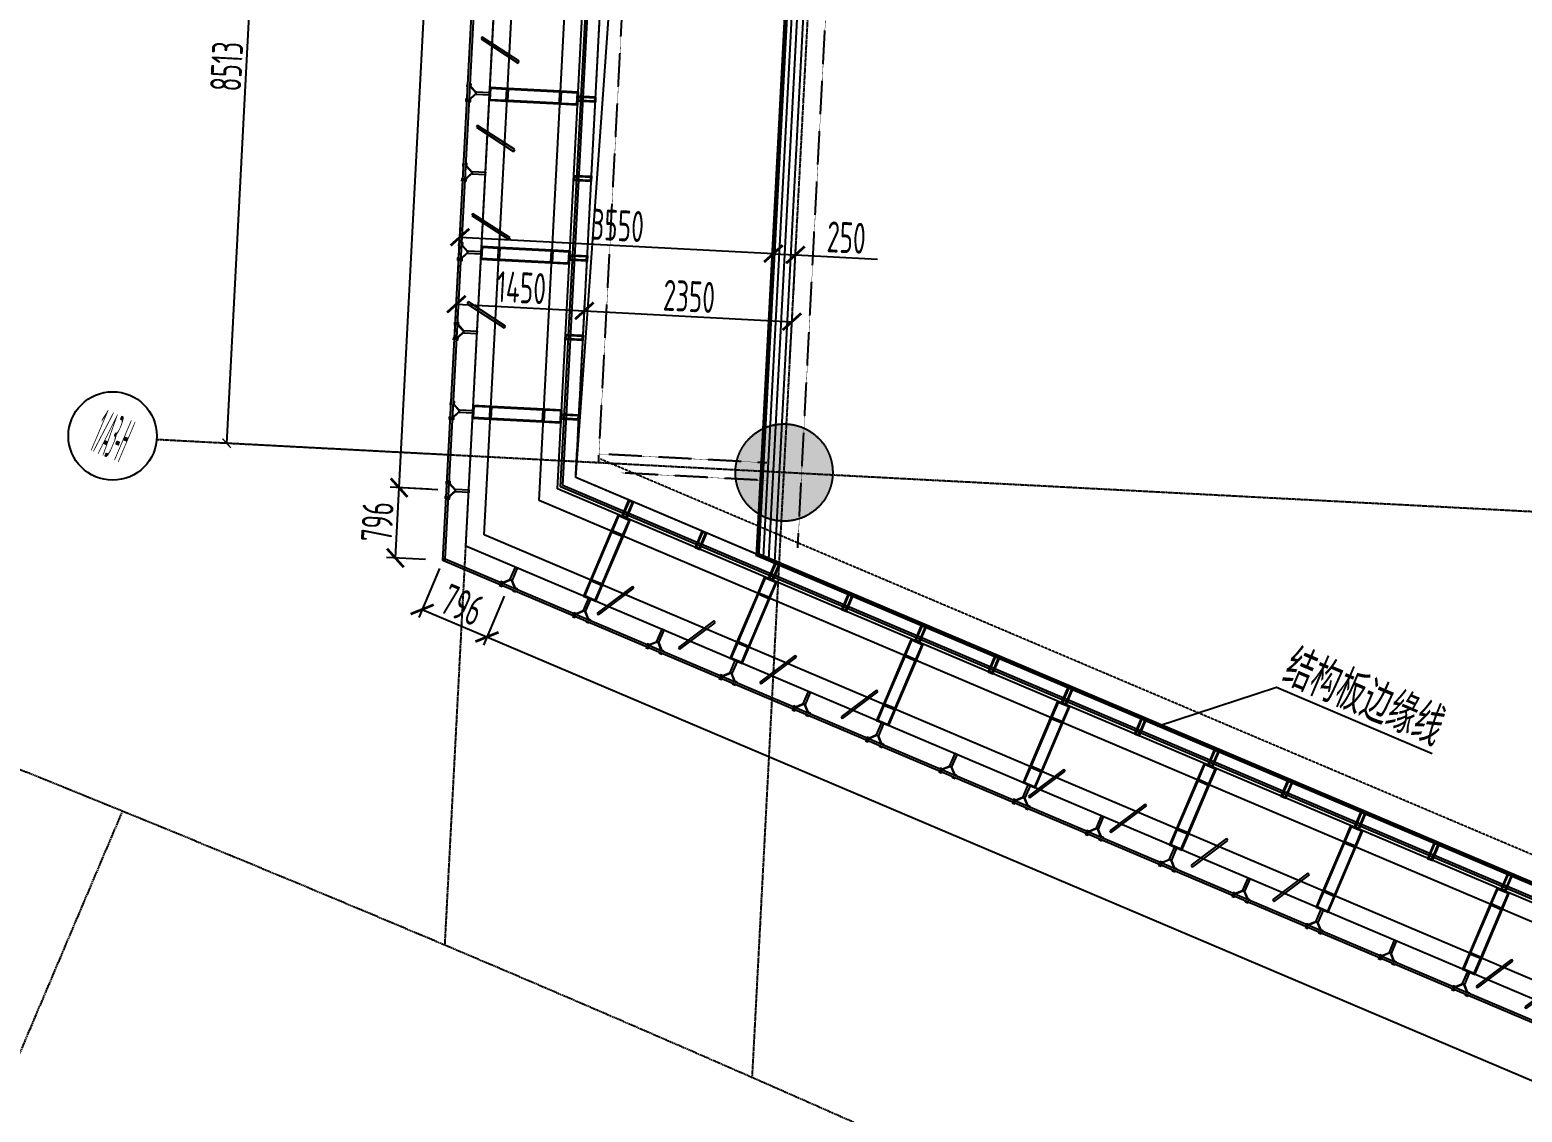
# Model space of a CAD drawing. Extents: x 11778731 to 12007717, y -6694179 to -6314888.
# Drawn here: x 11888755 to 11905633, y -6425046 to -6412807 of the extents above; entities that cross this region are included whole.
import ezdxf
from ezdxf.enums import TextEntityAlignment as Align
from ezdxf.xclip import XClip

# ---------------------------------------------------------------- set-up
doc = ezdxf.new("R2010")
doc.units = 0
doc.header["$LTSCALE"] = 10
doc.header["$MEASUREMENT"] = 0
doc.header["$XCLIPFRAME"] = 0
for name, pattern in [('A3-RG-axis-100$0$CENTER', [2, 1.25, -0.25, 0.25, -0.25]), ('A3-RI-5F$0$DASH', [0.35, 0.25, -0.1]), ('A3-RI-5F$0$DASHED2', [0.375, 0.25, -0.125])]:
    doc.linetypes.add(name, pattern=pattern)
for name, color, linetype in [('A3-RB-5F-100$0$A-DIMS-100', 1, 'Continuous'), ('A3-RG-axis-100$0$A-DIMS-100', 1, 'Continuous'), ('A3-RG-axis-100$0$A-GRID', 1, 'A3-RG-axis-100$0$CENTER'), ('A3-RG-axis-100$0$A-SYMB', 4, 'Continuous'), ('A3-RI-5F$0$A-DETAILS', 11, 'Continuous'), ('A3-RI-5F$0$A-FACD-ALUM', 30, 'Continuous'), ('A3-RI-5F$0$A-FLOR', 2, 'Continuous'), ('A3-RI-5F$0$A-GLAZ', 140, 'Continuous'), ('A3-RI-5F$0$A-STRS-HRAL', 80, 'Continuous'), ('A3-RI-5F$0$A-SYMB-VOID', 35, 'Continuous'), ('A3-RI-5F$0$A-WALL-FINI', 95, 'Continuous'), ('A3-RS-1F$0$A-HATH-GRAY', 8, 'Continuous'), ('A3-RS-1F$0$A-WALL', 7, 'Continuous'), ('A3-SYMB-5F-100$0$A-SYMB', 4, 'Continuous'), ('A3-SYMB-5F-100$0$A-SYMB-AREA', 4, 'Continuous'), ('A3-SYMB-5F-100$0$A-SYMB-NAME', 4, 'Continuous'), ('A3-SYMB-5F-100$0$A-SYMB-NAME-E', 4, 'Continuous')]:
    doc.layers.add(name, color=color, linetype=linetype)
doc.layers.add('A3-RI-5F$0$A-X-CHEK', color=6, linetype='A3-RI-5F$0$DASHED2', plot=False)
doc.styles.add('A3-RB-5F-100$0$XD2008', font='xd-hzs.shx', dxfattribs={"width": 0.7, "bigfont": 'xd-hztxt.shx'})
doc.styles.add('A3-RG-axis-100$0$ECADI', font='hzs.shx', dxfattribs={"width": 0.7, "bigfont": 'hztxt.shx'})
doc.styles.add('A3-RG-axis-100$0$XD2008', font='xd-hzs.shx', dxfattribs={"width": 0.7, "bigfont": 'xd-hztxt.shx'})
doc.styles.add('A3-SYMB-5F-100$0$ECADI', font='hzs.shx', dxfattribs={"width": 0.7, "bigfont": 'hztxt.shx'})
doc.dimstyles.new('A3-RB-5F-100$0$XD100$0', dxfattribs={"dimscale": 100, "dimtxt": 3.5, "dimasz": 2, "dimexe": 1, "dimexo": 2, "dimgap": 0.5, "dimtad": 1, "dimdec": 0, "dimdsep": 46, "dimtxsty": 'A3-RB-5F-100$0$XD2008', "dimblk1": 'A3-RB-5F-100$0$_ARCHTICK', "dimblk2": 'A3-RB-5F-100$0$_ARCHTICK', "dimsah": 1, "dimcen": 2.5, "dimclrt": 4, "dimaunit": 1, "dimadec": 0, "dimazin": 0, "dimtfac": 1, "dimtdec": 0, "dimtix": 1, "dimtmove": 0, "dimatfit": 3, "dimfxl": 0, "dimtolj": 1, "dimtzin": 0, "dimarcsym": 0})
doc.dimstyles.new('A3-RG-axis-100$0$XD100$0', dxfattribs={"dimscale": 100, "dimtxt": 3.5, "dimasz": 1, "dimexe": 1, "dimexo": 2, "dimgap": 0.5, "dimtad": 1, "dimdec": 0, "dimdsep": 46, "dimtxsty": 'A3-RG-axis-100$0$XD2008', "dimblk1": 'A3-RG-axis-100$0$_ARCHTICK', "dimblk2": 'A3-RG-axis-100$0$_ARCHTICK', "dimsah": 1, "dimcen": 2.5, "dimclrt": 4, "dimaunit": 1, "dimadec": 0, "dimazin": 0, "dimtfac": 1, "dimtdec": 0, "dimtix": 1, "dimtmove": 0, "dimatfit": 3, "dimfxl": 0, "dimtolj": 1, "dimtzin": 0, "dimarcsym": 0})

# ---------------------------------------------------------------- blocks, each defined once
blk = doc.blocks.new('A3-RI-5F$0$MRY-m_louver-vert-center - 4250h x 2500w x 500d - 25t - 1000 oc - -30 deg-1446859-3RD FLOOR PLAN')
at = {"layer": 'A3-RI-5F$0$A-FACD-ALUM'}
for p, q in [((-1522, -88), (-1772, -521)), ((-1750, -533), (-1500, -100)), ((-1500, -100), (-1522, -88)), ((-522, -88), (-772, -521)), ((-750, -533), (-500, -100)), ((-500, -100), (-522, -88)), ((478, -88), (228, -521)), ((250, -533), (500, -100)), ((500, -100), (478, -88)), ((1478, -88), (1228, -521)), ((1250, -533), (1500, -100)), ((1500, -100), (1478, -88)), ((-1772, -521), (-1750, -533)), ((-772, -521), (-750, -533)), ((228, -521), (250, -533)), ((1228, -521), (1250, -533))]:
    blk.add_line(p, q, dxfattribs=at)
blk = doc.blocks.new('A3-RI-5F$0$MRY-m_louver-vert-center - 9000h x 2500w x 500d - 25t - 600 oc - -30 deg-1445515-3RD FLOOR PLAN - BW')
at = {"layer": 'A3-RI-5F$0$A-FACD-ALUM'}
for p, q in [((-922, -88), (-1172, -521)), ((-1150, -533), (-900, -100)), ((-900, -100), (-922, -88)), ((-322, -88), (-572, -521)), ((-550, -533), (-300, -100)), ((-300, -100), (-322, -88)), ((278, -88), (28, -521)), ((50, -533), (300, -100)), ((300, -100), (278, -88)), ((878, -88), (628, -521)), ((650, -533), (900, -100)), ((900, -100), (878, -88)), ((-1172, -521), (-1150, -533)), ((-572, -521), (-550, -533)), ((28, -521), (50, -533)), ((628, -521), (650, -533))]:
    blk.add_line(p, q, dxfattribs=at)
blk = doc.blocks.new('A3-RI-5F')
at = {"layer": 'A3-RI-5F$0$A-GLAZ'}
blk.add_hatch(color=256, dxfattribs=at).paths.add_polyline_path([(11893453, -6418791), (11893428, -6418789), (11893427, -6418807), (11893443, -6418814)])
at = {"layer": 'A3-RI-5F$0$A-DETAILS'}
for p, q in [((11893804, -6413523), (11893731, -6413590)), ((11893804, -6413530), (11893736, -6413592)), ((11893804, -6413523), (11893738, -6413450)), ((11893805, -6413516), (11893743, -6413448)), ((11893757, -6414422), (11893691, -6414349)), ((11893758, -6414415), (11893696, -6414347)), ((11893757, -6414422), (11893684, -6414488)), ((11893757, -6414429), (11893689, -6414491)), ((11893710, -6415321), (11893644, -6415247)), ((11893710, -6415314), (11893649, -6415246)), ((11893710, -6415321), (11893637, -6415387)), ((11893710, -6415328), (11893641, -6415389)), ((11893663, -6416220), (11893589, -6416286)), ((11893663, -6416227), (11893594, -6416288)), ((11893663, -6416220), (11893597, -6416146)), ((11893663, -6416213), (11893602, -6416144)), ((11893616, -6417118), (11893550, -6417045)), ((11893616, -6417111), (11893555, -6417043)), ((11893616, -6417118), (11893542, -6417185)), ((11893616, -6417126), (11893547, -6417187)), ((11893569, -6418017), (11893503, -6417944)), ((11893569, -6418010), (11893508, -6417942)), ((11893569, -6418017), (11893495, -6418083)), ((11893568, -6418024), (11893500, -6418086)), ((11894193, -6419023), (11894107, -6419058)), ((11894199, -6419026), (11894107, -6419063)), ((11894199, -6419026), (11894236, -6419118)), ((11894206, -6419029), (11894240, -6419114)), ((11895021, -6419375), (11894936, -6419409)), ((11895028, -6419378), (11894936, -6419415)), ((11895028, -6419378), (11895065, -6419469)), ((11895034, -6419380), (11895069, -6419466)), ((11895850, -6419727), (11895764, -6419761)), ((11895856, -6419729), (11895764, -6419766)), ((11895856, -6419729), (11895893, -6419821)), ((11895863, -6419732), (11895897, -6419817)), ((11896678, -6420078), (11896593, -6420113)), ((11896685, -6420081), (11896593, -6420118)), ((11896685, -6420081), (11896722, -6420173)), ((11896691, -6420084), (11896725, -6420169)), ((11897506, -6420430), (11897421, -6420464)), ((11897513, -6420433), (11897421, -6420470)), ((11897513, -6420433), (11897550, -6420524)), ((11897519, -6420435), (11897554, -6420521)), ((11898335, -6420781), (11898250, -6420816)), ((11898341, -6420784), (11898250, -6420821)), ((11898341, -6420784), (11898379, -6420876)), ((11898348, -6420787), (11898382, -6420872)), ((11899163, -6421133), (11899078, -6421168)), ((11899170, -6421136), (11899078, -6421173)), ((11899170, -6421136), (11899207, -6421228)), ((11899176, -6421139), (11899211, -6421224)), ((11899992, -6421485), (11899907, -6421519)), ((11899998, -6421488), (11899907, -6421525)), ((11899998, -6421488), (11900035, -6421579)), ((11900005, -6421490), (11900039, -6421576)), ((11900820, -6421836), (11900735, -6421871)), ((11900827, -6421839), (11900735, -6421876)), ((11900827, -6421839), (11900864, -6421931)), ((11900833, -6421842), (11900868, -6421927)), ((11901655, -6422191), (11901563, -6422228)), ((11901649, -6422188), (11901564, -6422223)), ((11901655, -6422191), (11901692, -6422283)), ((11901662, -6422194), (11901696, -6422279)), ((11902477, -6422540), (11902392, -6422574)), ((11902484, -6422543), (11902392, -6422580)), ((11902484, -6422543), (11902521, -6422634)), ((11902490, -6422545), (11902525, -6422631)), ((11903306, -6422891), (11903220, -6422926)), ((11903312, -6422894), (11903220, -6422931)), ((11903312, -6422894), (11903349, -6422986)), ((11903319, -6422897), (11903353, -6422982)), ((11904134, -6423243), (11904049, -6423278)), ((11904141, -6423246), (11904049, -6423283)), ((11904141, -6423246), (11904178, -6423338)), ((11904147, -6423249), (11904182, -6423334)), ((11904963, -6423595), (11904877, -6423629)), ((11904969, -6423598), (11904877, -6423635)), ((11904969, -6423598), (11905006, -6423689)), ((11904976, -6423600), (11905010, -6423686))]:
    blk.add_line(p, q, dxfattribs=at)
for points in [[(11893700, -6413418), (11893698, -6413448), (11893708, -6413448), (11893710, -6413418)], [(11893735, -6413420), (11893733, -6413450), (11893743, -6413450), (11893745, -6413420)], [(11893804, -6413538), (11893805, -6413508), (11893955, -6413516), (11893953, -6413546)], [(11893950, -6413606), (11893958, -6413456), (11894158, -6413467), (11894150, -6413617)], [(11893961, -6413597), (11893968, -6413467), (11894147, -6413476), (11894140, -6413606)], [(11894150, -6413617), (11894158, -6413467), (11894757, -6413498), (11894749, -6413648)], [(11894160, -6413607), (11894167, -6413477), (11894746, -6413508), (11894740, -6413637)], [(11894749, -6413648), (11894757, -6413498), (11894957, -6413509), (11894949, -6413658)], [(11894760, -6413639), (11894766, -6413509), (11894946, -6413518), (11894939, -6413648)], [(11894951, -6413614), (11894954, -6413554), (11895154, -6413564), (11895151, -6413624)], [(11893689, -6413617), (11893691, -6413588), (11893701, -6413588), (11893699, -6413618)], [(11893724, -6413619), (11893726, -6413589), (11893736, -6413590), (11893734, -6413620)], [(11894962, -6413604), (11894964, -6413564), (11895144, -6413574), (11895141, -6413613)], [(11893653, -6414317), (11893651, -6414346), (11893661, -6414347), (11893663, -6414317)], [(11893688, -6414318), (11893686, -6414348), (11893696, -6414349), (11893698, -6414319)], [(11893642, -6414516), (11893644, -6414486), (11893654, -6414487), (11893652, -6414517)], [(11893677, -6414518), (11893679, -6414488), (11893689, -6414489), (11893687, -6414519)], [(11893756, -6414437), (11893758, -6414407), (11893908, -6414415), (11893906, -6414445)], [(11894904, -6414512), (11894907, -6414452), (11895107, -6414463), (11895104, -6414523)], [(11894904, -6414512), (11894907, -6414452), (11895107, -6414463), (11895104, -6414523)], [(11894915, -6414503), (11894917, -6414463), (11895096, -6414472), (11895094, -6414512)], [(11894915, -6414503), (11894917, -6414463), (11895096, -6414472), (11895094, -6414512)], [(11893606, -6415215), (11893604, -6415245), (11893614, -6415246), (11893615, -6415216)], [(11893640, -6415217), (11893639, -6415247), (11893649, -6415248), (11893650, -6415218)], [(11893595, -6415415), (11893597, -6415385), (11893607, -6415386), (11893605, -6415416)], [(11893630, -6415417), (11893632, -6415387), (11893642, -6415387), (11893640, -6415417)], [(11893709, -6415336), (11893711, -6415306), (11893861, -6415314), (11893859, -6415344)], [(11893856, -6415404), (11893864, -6415254), (11894064, -6415264), (11894056, -6415414)], [(11893866, -6415394), (11893873, -6415264), (11894053, -6415274), (11894046, -6415404)], [(11894056, -6415414), (11894064, -6415264), (11894663, -6415296), (11894655, -6415446)], [(11894066, -6415405), (11894073, -6415275), (11894652, -6415305), (11894645, -6415435)], [(11894655, -6415446), (11894663, -6415296), (11894862, -6415306), (11894855, -6415456)], [(11894665, -6415436), (11894672, -6415306), (11894852, -6415316), (11894845, -6415445)], [(11894857, -6415411), (11894860, -6415351), (11895060, -6415362), (11895057, -6415422)], [(11894867, -6415402), (11894870, -6415362), (11895049, -6415371), (11895047, -6415411)], [(11893558, -6416114), (11893557, -6416144), (11893567, -6416145), (11893568, -6416115)], [(11893593, -6416116), (11893592, -6416146), (11893602, -6416146), (11893603, -6416116)], [(11893662, -6416235), (11893664, -6416205), (11893814, -6416213), (11893812, -6416243)], [(11894810, -6416310), (11894813, -6416250), (11895013, -6416260), (11895010, -6416320)], [(11894820, -6416300), (11894822, -6416260), (11895002, -6416270), (11895000, -6416310)], [(11893548, -6416314), (11893550, -6416284), (11893559, -6416284), (11893558, -6416314)], [(11893583, -6416316), (11893584, -6416286), (11893594, -6416286), (11893593, -6416316)], [(11893511, -6417013), (11893510, -6417043), (11893520, -6417043), (11893521, -6417013)], [(11893546, -6417015), (11893545, -6417045), (11893555, -6417045), (11893556, -6417015)], [(11893615, -6417133), (11893617, -6417103), (11893766, -6417111), (11893765, -6417141)], [(11893762, -6417201), (11893770, -6417051), (11893969, -6417062), (11893962, -6417212)], [(11893772, -6417192), (11893779, -6417062), (11893959, -6417071), (11893952, -6417201)], [(11893962, -6417212), (11893969, -6417062), (11894569, -6417093), (11894561, -6417243)], [(11893972, -6417202), (11893979, -6417072), (11894558, -6417103), (11894551, -6417233)], [(11894561, -6417243), (11894569, -6417093), (11894768, -6417104), (11894760, -6417254)], [(11894571, -6417234), (11894578, -6417104), (11894758, -6417113), (11894751, -6417243)], [(11893501, -6417213), (11893502, -6417183), (11893512, -6417183), (11893511, -6417213)], [(11893536, -6417214), (11893537, -6417184), (11893547, -6417185), (11893546, -6417215)], [(11894763, -6417209), (11894766, -6417149), (11894966, -6417159), (11894962, -6417219)], [(11894773, -6417199), (11894775, -6417159), (11894955, -6417169), (11894953, -6417209)], [(11893464, -6417912), (11893463, -6417942), (11893473, -6417942), (11893474, -6417912)], [(11893499, -6417913), (11893498, -6417943), (11893508, -6417944), (11893509, -6417914)], [(11893454, -6418111), (11893455, -6418081), (11893465, -6418082), (11893464, -6418112)], [(11893489, -6418113), (11893490, -6418083), (11893500, -6418084), (11893499, -6418114)], [(11893568, -6418032), (11893570, -6418002), (11893719, -6418010), (11893718, -6418040)], [(11895449, -6418307), (11895505, -6418331), (11895583, -6418147), (11895527, -6418123)], [(11895462, -6418302), (11895499, -6418318), (11895570, -6418152), (11895533, -6418136)], [(11895330, -6418474), (11895468, -6418532), (11895546, -6418348), (11895408, -6418290)], [(11895343, -6418469), (11895463, -6418519), (11895533, -6418354), (11895413, -6418303)], [(11895095, -6419026), (11895233, -6419085), (11895468, -6418532), (11895330, -6418474)], [(11895108, -6419021), (11895228, -6419072), (11895455, -6418538), (11895335, -6418487)], [(11896278, -6418659), (11896333, -6418682), (11896411, -6418498), (11896356, -6418475)], [(11896291, -6418654), (11896328, -6418669), (11896398, -6418504), (11896361, -6418488)], [(11894185, -6419020), (11894213, -6419032), (11894272, -6418894), (11894244, -6418882)], [(11897106, -6419011), (11897161, -6419034), (11897240, -6418850), (11897184, -6418827)], [(11897119, -6419005), (11897156, -6419021), (11897227, -6418855), (11897190, -6418840)], [(11894064, -6419088), (11894092, -6419100), (11894096, -6419091), (11894068, -6419079)], [(11894078, -6419056), (11894105, -6419068), (11894109, -6419058), (11894082, -6419047)], [(11894262, -6419134), (11894234, -6419122), (11894238, -6419113), (11894266, -6419125)], [(11895017, -6419210), (11895155, -6419269), (11895233, -6419085), (11895095, -6419026)], [(11895030, -6419205), (11895150, -6419256), (11895220, -6419090), (11895101, -6419039)], [(11896987, -6419177), (11897125, -6419236), (11897203, -6419052), (11897065, -6418993)], [(11897000, -6419172), (11897119, -6419223), (11897190, -6419057), (11897070, -6419006)], [(11894248, -6419166), (11894221, -6419155), (11894225, -6419145), (11894252, -6419157)], [(11895014, -6419372), (11895041, -6419383), (11895100, -6419245), (11895072, -6419234)], [(11896752, -6419729), (11896890, -6419788), (11897125, -6419236), (11896987, -6419177)], [(11896765, -6419724), (11896885, -6419775), (11897112, -6419241), (11896992, -6419190)], [(11897935, -6419362), (11897990, -6419386), (11898068, -6419202), (11898013, -6419178)], [(11897935, -6419362), (11897990, -6419386), (11898068, -6419202), (11898013, -6419178)], [(11897948, -6419357), (11897985, -6419373), (11898055, -6419207), (11898018, -6419191)], [(11897948, -6419357), (11897985, -6419373), (11898055, -6419207), (11898018, -6419191)], [(11894893, -6419440), (11894920, -6419452), (11894924, -6419442), (11894896, -6419431)], [(11894906, -6419408), (11894934, -6419419), (11894938, -6419410), (11894910, -6419398)], [(11895090, -6419486), (11895063, -6419474), (11895067, -6419465), (11895094, -6419477)], [(11895077, -6419518), (11895049, -6419506), (11895053, -6419497), (11895081, -6419509)], [(11895842, -6419723), (11895870, -6419735), (11895928, -6419597), (11895901, -6419585)], [(11898763, -6419714), (11898818, -6419737), (11898897, -6419553), (11898841, -6419530)], [(11898776, -6419709), (11898813, -6419724), (11898883, -6419559), (11898847, -6419543)], [(11895721, -6419791), (11895749, -6419803), (11895753, -6419794), (11895725, -6419782)], [(11895735, -6419759), (11895762, -6419771), (11895766, -6419762), (11895739, -6419750)], [(11896674, -6419914), (11896812, -6419972), (11896890, -6419788), (11896752, -6419729)], [(11896687, -6419908), (11896807, -6419959), (11896877, -6419793), (11896758, -6419743)], [(11898644, -6419880), (11898782, -6419939), (11898860, -6419755), (11898722, -6419696)], [(11898657, -6419875), (11898776, -6419926), (11898847, -6419760), (11898727, -6419709)], [(11895905, -6419870), (11895878, -6419858), (11895881, -6419849), (11895909, -6419860)], [(11895919, -6419837), (11895891, -6419826), (11895895, -6419816), (11895923, -6419828)], [(11896671, -6420075), (11896698, -6420087), (11896757, -6419949), (11896729, -6419937)], [(11898409, -6420433), (11898547, -6420491), (11898782, -6419939), (11898644, -6419880)], [(11898422, -6420427), (11898542, -6420478), (11898769, -6419944), (11898649, -6419894)], [(11899592, -6420066), (11899647, -6420089), (11899725, -6419905), (11899670, -6419882)], [(11899605, -6420060), (11899642, -6420076), (11899712, -6419910), (11899675, -6419895)], [(11896549, -6420143), (11896577, -6420155), (11896581, -6420146), (11896553, -6420134)], [(11896563, -6420111), (11896591, -6420123), (11896595, -6420113), (11896567, -6420102)], [(11896734, -6420221), (11896706, -6420210), (11896710, -6420200), (11896737, -6420212)], [(11896747, -6420189), (11896720, -6420177), (11896724, -6420168), (11896751, -6420180)], [(11897499, -6420427), (11897527, -6420438), (11897585, -6420300), (11897558, -6420289)], [(11900420, -6420417), (11900475, -6420441), (11900553, -6420257), (11900498, -6420233)], [(11900433, -6420412), (11900470, -6420428), (11900540, -6420262), (11900504, -6420246)], [(11897392, -6420463), (11897419, -6420474), (11897423, -6420465), (11897396, -6420453)], [(11898331, -6420617), (11898469, -6420675), (11898547, -6420491), (11898409, -6420433)], [(11898344, -6420612), (11898464, -6420662), (11898534, -6420497), (11898414, -6420446)], [(11900300, -6420584), (11900439, -6420642), (11900517, -6420458), (11900379, -6420400)], [(11900314, -6420578), (11900433, -6420629), (11900504, -6420464), (11900384, -6420413)], [(11897378, -6420495), (11897406, -6420507), (11897409, -6420497), (11897382, -6420486)], [(11897562, -6420573), (11897534, -6420561), (11897538, -6420552), (11897566, -6420564)], [(11897576, -6420541), (11897548, -6420529), (11897552, -6420520), (11897580, -6420532)], [(11898328, -6420778), (11898355, -6420790), (11898414, -6420652), (11898386, -6420640)], [(11900066, -6421136), (11900204, -6421195), (11900439, -6420642), (11900300, -6420584)], [(11900079, -6421131), (11900199, -6421182), (11900425, -6420648), (11900306, -6420597)], [(11901249, -6420769), (11901304, -6420792), (11901382, -6420608), (11901327, -6420585)], [(11901262, -6420764), (11901298, -6420779), (11901369, -6420614), (11901332, -6420598)], [(11898220, -6420814), (11898248, -6420826), (11898252, -6420817), (11898224, -6420805)], [(11898206, -6420846), (11898234, -6420858), (11898238, -6420849), (11898210, -6420837)], [(11898391, -6420925), (11898363, -6420913), (11898367, -6420904), (11898394, -6420915)], [(11898404, -6420892), (11898377, -6420881), (11898380, -6420871), (11898408, -6420883)], [(11902077, -6421121), (11902132, -6421144), (11902210, -6420960), (11902155, -6420936)], [(11902077, -6421121), (11902132, -6421144), (11902210, -6420960), (11902155, -6420936)], [(11902090, -6421115), (11902127, -6421131), (11902197, -6420965), (11902160, -6420950)], [(11902090, -6421115), (11902127, -6421131), (11902197, -6420965), (11902160, -6420950)], [(11899049, -6421166), (11899076, -6421178), (11899080, -6421168), (11899052, -6421157)], [(11899156, -6421130), (11899184, -6421142), (11899242, -6421004), (11899215, -6420992)], [(11899988, -6421320), (11900126, -6421379), (11900204, -6421195), (11900066, -6421136)], [(11900001, -6421315), (11900121, -6421366), (11900191, -6421200), (11900071, -6421149)], [(11901957, -6421287), (11902095, -6421346), (11902174, -6421162), (11902036, -6421103)], [(11901971, -6421282), (11902090, -6421333), (11902161, -6421167), (11902041, -6421116)], [(11899035, -6421198), (11899062, -6421210), (11899066, -6421201), (11899039, -6421189)], [(11899219, -6421276), (11899191, -6421265), (11899195, -6421255), (11899223, -6421267)], [(11899233, -6421244), (11899205, -6421232), (11899209, -6421223), (11899237, -6421235)], [(11901723, -6421839), (11901861, -6421898), (11902095, -6421346), (11901957, -6421287)], [(11901736, -6421834), (11901856, -6421885), (11902082, -6421351), (11901963, -6421300)], [(11902905, -6421472), (11902961, -6421496), (11903039, -6421312), (11902984, -6421288)], [(11902919, -6421467), (11902955, -6421483), (11903026, -6421317), (11902989, -6421301)], [(11899985, -6421482), (11900012, -6421493), (11900071, -6421355), (11900043, -6421344)], [(11899863, -6421550), (11899891, -6421561), (11899895, -6421552), (11899867, -6421541)], [(11899877, -6421518), (11899905, -6421529), (11899909, -6421520), (11899881, -6421508)], [(11900047, -6421628), (11900020, -6421616), (11900024, -6421607), (11900051, -6421619)], [(11900061, -6421596), (11900033, -6421584), (11900037, -6421575), (11900065, -6421586)], [(11903734, -6421824), (11903789, -6421847), (11903867, -6421663), (11903812, -6421640)], [(11903747, -6421819), (11903784, -6421834), (11903854, -6421669), (11903817, -6421653)], [(11900813, -6421833), (11900841, -6421845), (11900899, -6421707), (11900872, -6421695)], [(11903614, -6421990), (11903752, -6422049), (11903831, -6421865), (11903692, -6421806)], [(11903627, -6421985), (11903747, -6422036), (11903817, -6421870), (11903698, -6421819)], [(11900692, -6421901), (11900719, -6421913), (11900723, -6421904), (11900696, -6421892)], [(11900705, -6421869), (11900733, -6421881), (11900737, -6421872), (11900709, -6421860)], [(11900876, -6421980), (11900848, -6421968), (11900852, -6421959), (11900880, -6421970)], [(11900890, -6421947), (11900862, -6421936), (11900866, -6421926), (11900893, -6421938)], [(11901645, -6422024), (11901783, -6422082), (11901861, -6421898), (11901723, -6421839)], [(11901658, -6422018), (11901778, -6422069), (11901848, -6421903), (11901728, -6421853)], [(11903380, -6422543), (11903518, -6422601), (11903752, -6422049), (11903614, -6421990)], [(11904562, -6422176), (11904618, -6422199), (11904696, -6422015), (11904640, -6421991)], [(11901641, -6422185), (11901669, -6422197), (11901728, -6422059), (11901700, -6422047)], [(11903393, -6422537), (11903513, -6422588), (11903739, -6422054), (11903620, -6422004)], [(11904575, -6422170), (11904612, -6422186), (11904683, -6422020), (11904646, -6422005)], [(11901520, -6422253), (11901548, -6422265), (11901552, -6422256), (11901524, -6422244)], [(11901534, -6422221), (11901562, -6422233), (11901565, -6422223), (11901538, -6422212)], [(11901704, -6422331), (11901677, -6422320), (11901681, -6422310), (11901708, -6422322)], [(11901718, -6422299), (11901690, -6422287), (11901694, -6422278), (11901722, -6422290)], [(11902470, -6422537), (11902498, -6422548), (11902556, -6422410), (11902529, -6422399)], [(11905391, -6422527), (11905446, -6422551), (11905524, -6422367), (11905469, -6422343)], [(11905404, -6422522), (11905441, -6422538), (11905511, -6422372), (11905474, -6422356)], [(11902349, -6422605), (11902376, -6422616), (11902380, -6422607), (11902353, -6422596)], [(11902362, -6422573), (11902390, -6422584), (11902394, -6422575), (11902366, -6422563)], [(11902533, -6422683), (11902505, -6422671), (11902509, -6422662), (11902537, -6422674)], [(11902546, -6422651), (11902519, -6422639), (11902523, -6422630), (11902550, -6422641)], [(11903302, -6422727), (11903440, -6422785), (11903518, -6422601), (11903380, -6422543)], [(11903315, -6422722), (11903435, -6422772), (11903505, -6422607), (11903385, -6422556)], [(11905271, -6422694), (11905409, -6422752), (11905487, -6422568), (11905349, -6422510)], [(11905284, -6422688), (11905404, -6422739), (11905474, -6422574), (11905355, -6422523)], [(11903298, -6422888), (11903326, -6422900), (11903385, -6422762), (11903357, -6422750)], [(11905037, -6423246), (11905175, -6423305), (11905409, -6422752), (11905271, -6422694)], [(11905050, -6423241), (11905170, -6423292), (11905396, -6422758), (11905277, -6422707)], [(11903177, -6422956), (11903205, -6422968), (11903209, -6422959), (11903181, -6422947)], [(11903191, -6422924), (11903218, -6422936), (11903222, -6422927), (11903195, -6422915)], [(11903361, -6423035), (11903334, -6423023), (11903338, -6423014), (11903365, -6423025)], [(11903375, -6423002), (11903347, -6422991), (11903351, -6422981), (11903379, -6422993)], [(11904127, -6423240), (11904154, -6423252), (11904213, -6423114), (11904185, -6423102)], [(11904006, -6423308), (11904033, -6423320), (11904037, -6423311), (11904009, -6423299)], [(11904019, -6423276), (11904047, -6423288), (11904051, -6423278), (11904023, -6423267)], [(11904203, -6423354), (11904176, -6423342), (11904180, -6423333), (11904207, -6423345)], [(11904959, -6423430), (11905097, -6423489), (11905175, -6423305), (11905037, -6423246)], [(11904972, -6423425), (11905091, -6423476), (11905162, -6423310), (11905042, -6423259)], [(11904190, -6423386), (11904162, -6423374), (11904166, -6423365), (11904194, -6423377)], [(11904955, -6423592), (11904983, -6423603), (11905041, -6423465), (11905014, -6423454)], [(11904834, -6423660), (11904862, -6423671), (11904866, -6423662), (11904838, -6423651)], [(11904848, -6423627), (11904875, -6423639), (11904879, -6423630), (11904852, -6423618)], [(11905032, -6423706), (11905004, -6423694), (11905008, -6423685), (11905036, -6423696)], [(11905018, -6423738), (11904991, -6423726), (11904994, -6423717), (11905022, -6423729)]]:
    blk.add_lwpolyline(points, close=True, dxfattribs=at)
at = {"layer": 'A3-RI-5F$0$A-FLOR', "linetype": 'A3-RI-5F$0$DASH', "const_width": 50}
blk.add_lwpolyline([(11897637, -6393080), (11898125, -6393287), (11898323, -6393228), (11896986, -6418742), (11920412, -6428686), (11921780, -6425464), (11976706, -6448779), (11984755, -6429817), (11972559, -6424640), (11986356, -6392136)], dxfattribs=at)
at = {"layer": 'A3-RI-5F$0$A-GLAZ'}
for p, q in [((11893427, -6418807), (11894806, -6392498)), ((11893453, -6418791), (11894830, -6392516)), ((11894758, -6417976), (11896053, -6393263)), ((11894783, -6417960), (11896077, -6393278)), ((11920459, -6428885), (11894758, -6417976)), ((11920445, -6428852), (11894783, -6417960)), ((11893453, -6418791), (11893428, -6418789)), ((11893453, -6418791), (11893443, -6418814)), ((11921121, -6430535), (11893453, -6418791)), ((11921134, -6430568), (11893427, -6418807))]:
    blk.add_line(p, q, dxfattribs=at)
at = {"layer": 'A3-RI-5F$0$A-STRS-HRAL'}
for points in [[(11897054, -6418771), (11898395, -6393179)], [(11897113, -6418796), (11898454, -6393204)]]:
    blk.add_lwpolyline(points, dxfattribs=at)
at = {"layer": 'A3-RI-5F$0$A-SYMB-VOID'}
blk.add_lwpolyline([(11894928, -6417869), (11896627, -6394078), (11897730, -6393120)], dxfattribs=at)
at = {"layer": 'A3-RI-5F$0$A-WALL-FINI'}
for p, q in [((11893686, -6418645), (11895048, -6392650)), ((11893893, -6418516), (11895243, -6392768)), ((11894514, -6418128), (11895825, -6393124)), ((11894721, -6417998), (11896019, -6393242)), ((11894928, -6417869), (11896215, -6393315)), ((11920366, -6428667), (11894928, -6417869)), ((11920472, -6428929), (11894721, -6417998)), ((11920578, -6429191), (11894514, -6418128)), ((11920901, -6429980), (11893893, -6418516)), ((11921007, -6430242), (11893686, -6418645))]:
    blk.add_line(p, q, dxfattribs=at)
for points in [[(11896986, -6418742), (11898327, -6393150)], [(11897181, -6418825), (11898523, -6393233)]]:
    blk.add_lwpolyline(points, dxfattribs=at)
at = {"layer": 'A3-RI-5F$0$A-X-CHEK'}
for p, q in [((11896999, -6418495), (11898377, -6392195)), ((11897440, -6418664), (11898826, -6392219)), ((11894930, -6417834), (11896199, -6393622)), ((11895187, -6417707), (11896441, -6393775)), ((11897090, -6417703), (11895193, -6417603)), ((11919517, -6427980), (11895207, -6417661)), ((11919584, -6428335), (11894961, -6417883)), ((11897080, -6417903), (11895446, -6417817))]:
    blk.add_line(p, q, dxfattribs=at)
at = {"layer": 'A3-RI-5F$0$A-FACD-ALUM'}
for name, p, rotation in [('A3-RI-5F$0$MRY-m_louver-vert-center - 4250h x 2500w x 500d - 25t - 1000 oc - -30 deg-1446859-3RD FLOOR PLAN', (11893693, -6414381), 86.99999999865307), ('A3-RI-5F$0$MRY-m_louver-vert-center - 4250h x 2500w x 500d - 25t - 1000 oc - -30 deg-1446859-3RD FLOOR PLAN', (11896512, -6420080), 157.0000000000811), ('A3-RI-5F$0$MRY-m_louver-vert-center - 4250h x 2500w x 500d - 25t - 1000 oc - -30 deg-1446859-3RD FLOOR PLAN', (11901391, -6422151), 157.0000000000811), ('A3-RI-5F$0$MRY-m_louver-vert-center - 9000h x 2500w x 500d - 25t - 600 oc - -30 deg-1445515-3RD FLOOR PLAN - BW', (11905901, -6424065), 156.99999999977)]:
    blk.add_blockref(name, p, dxfattribs=dict(at, rotation=rotation))
blk = doc.blocks.new('A3-RG-axis-100$0$_ARCHTICK')
at = {"color": 0, "linetype": 'ByBlock', "const_width": 0.15}
blk.add_lwpolyline([(-0.5, -0.5), (0.5, 0.5)], dxfattribs=at)
blk = doc.blocks.new('*D234')
at = {"layer": 'A3-RG-axis-100$0$A-DIMS-100', "color": 0, "lineweight": -2}
for p, q in [((11890982, -6417483), (11891428, -6408981)), ((11893985, -6409115), (11891328, -6408976)), ((11893540, -6417617), (11890883, -6417478))]:
    blk.add_line(p, q, dxfattribs=at)
at = {"layer": 'Defpoints', "color": 0}
for p in [(11891428, -6408981), (11894185, -6409126), (11893739, -6417627)]:
    blk.add_point(p, dxfattribs=at)
at = {"layer": 'A3-RG-axis-100$0$A-DIMS-100', "color": 0, "lineweight": -2, "xscale": 100, "yscale": 100, "zscale": 100}
for p, rotation in [((11891428, -6408981), 86.99999999989261), ((11890982, -6417483), 266.9999999998926)]:
    blk.add_blockref('A3-RG-axis-100$0$_ARCHTICK', p, dxfattribs=dict(at, rotation=rotation))
at = {"layer": 'A3-RG-axis-100$0$A-DIMS-100', "color": 4, "insert": (11890981, -6413220), "char_height": 350, "attachment_point": 5, "rotation": 87, "style": 'A3-RG-axis-100$0$XD2008'}
blk.add_mtext('\\A1;8513', dxfattribs=at)
blk = doc.blocks.new('A3-RG-axis-100$0$ECADI-TAG-GRID')
at = {"color": 13}
blk.add_circle((0, 0), 5, dxfattribs=at)
at = {"style": 'A3-RG-axis-100$0$XD2008', "width": 0.7}
blk.add_attdef('GRID', text='', height=5, dxfattribs=at).set_placement((0, 0), align=Align.MIDDLE)
blk = doc.blocks.new('A3-SYMB-5F-100$0$ECADI-TAG-ROOM')
at = {"layer": 'A3-SYMB-5F-100$0$A-SYMB-AREA', "style": 'A3-SYMB-5F-100$0$ECADI', "width": 0.7}
blk.add_attdef('340M2', text='', height=2.5, dxfattribs=at).set_placement((7.17, -1.75), align=Align.MIDDLE_LEFT)
at = {"layer": 'A3-SYMB-5F-100$0$A-SYMB-NAME', "style": 'A3-SYMB-5F-100$0$ECADI', "width": 0.7}
blk.add_attdef('CHINESENAME', (-5.13, 0.09), '', height=4.5, dxfattribs=at)
at = {"layer": 'A3-SYMB-5F-100$0$A-SYMB-NAME-E', "style": 'A3-SYMB-5F-100$0$ECADI', "width": 0.7}
for tag, p in [('ENGLISHHIGH', (-5.13, 8.04)), ('ENGLISHLOW', (-5.13, 4.84))]:
    blk.add_attdef(tag, p, '', height=2.5, dxfattribs=at)
blk = doc.blocks.new('A3-SYMB-5F-100')
at = {"layer": 'A3-SYMB-5F-100$0$A-SYMB'}
blk.add_lwpolyline([(11901509, -6420682), (11902853, -6420242), (11904614, -6420990)], dxfattribs=at)
ref = blk.add_blockref('A3-SYMB-5F-100$0$ECADI-TAG-ROOM', (11904072, -6420701), dxfattribs=dict(at, xscale=-99.99999999989048, yscale=100.0000000001164, rotation=337.000000000056))
ref.add_attrib('CHINESENAME', '结构板边缘线', (11902890, -6420189), dxfattribs={"height": 450, "rotation": 337, "style": 'A3-SYMB-5F-100$0$ECADI', "width": 0.7})
blk = doc.blocks.new('A3-RS-1F')
at = {"layer": 'A3-RS-1F$0$A-HATH-GRAY'}
h = blk.add_hatch(color=256, dxfattribs=at)
edge = h.paths.add_edge_path()
edge.add_arc((11897285, -6417813), 550, 0, 360)
at = {"layer": 'A3-RS-1F$0$A-WALL'}
blk.add_circle((11897285, -6417813), 550, dxfattribs=at)
blk = doc.blocks.new('A3-RB-5F-100$0$_ARCHTICK')
at = {"color": 0, "linetype": 'ByBlock', "const_width": 0.15}
blk.add_lwpolyline([(-0.5, -0.5), (0.5, 0.5)], dxfattribs=at)
blk = doc.blocks.new('*D428')
at = {"layer": 'A3-RB-5F-100$0$A-DIMS-100', "color": 0, "lineweight": -2}
for p, q in [((11892931, -6417984), (11894250, -6392818)), ((11894688, -6392841), (11894150, -6392813)), ((11893369, -6418007), (11892831, -6417979))]:
    blk.add_line(p, q, dxfattribs=at)
at = {"layer": 'Defpoints', "color": 0}
for p in [(11894250, -6392818), (11894888, -6392852), (11893569, -6418017)]:
    blk.add_point(p, dxfattribs=at)
at = {"layer": 'A3-RB-5F-100$0$A-DIMS-100', "color": 0, "lineweight": -2, "xscale": 200, "yscale": 200, "zscale": 200}
for p, rotation in [((11894250, -6392818), 86.99999999865629), ((11892931, -6417984), 266.9999999986563)]:
    blk.add_blockref('A3-RB-5F-100$0$_ARCHTICK', p, dxfattribs=dict(at, rotation=rotation))
at = {"layer": 'A3-RB-5F-100$0$A-DIMS-100', "color": 4, "insert": (11893366, -6405389), "char_height": 350, "attachment_point": 5, "rotation": 87, "style": 'A3-RB-5F-100$0$XD2008'}
blk.add_mtext('\\A1;900X28=25200', dxfattribs=at)
blk = doc.blocks.new('*D429')
at = {"layer": 'A3-RB-5F-100$0$A-DIMS-100', "color": 0, "lineweight": -2}
for p, q in [((11893269, -6418002), (11892831, -6417979)), ((11892889, -6418779), (11892931, -6417984)), ((11893228, -6418797), (11892789, -6418774))]:
    blk.add_line(p, q, dxfattribs=at)
at = {"layer": 'Defpoints', "color": 0}
for p in [(11892931, -6417984), (11893469, -6418012), (11893427, -6418807)]:
    blk.add_point(p, dxfattribs=at)
at = {"layer": 'A3-RB-5F-100$0$A-DIMS-100', "color": 0, "lineweight": -2, "xscale": 200, "yscale": 200, "zscale": 200}
for p, rotation in [((11892931, -6417984), 86.99999999911964), ((11892889, -6418779), 266.9999999991196)]:
    blk.add_blockref('A3-RB-5F-100$0$_ARCHTICK', p, dxfattribs=dict(at, rotation=rotation))
at = {"layer": 'A3-RB-5F-100$0$A-DIMS-100', "color": 4, "insert": (11892685, -6418369), "char_height": 350, "attachment_point": 5, "rotation": 87, "style": 'A3-RB-5F-100$0$XD2008'}
blk.add_mtext('\\A1;796', dxfattribs=at)
blk = doc.blocks.new('*D431')
at = {"layer": 'A3-RB-5F-100$0$A-DIMS-100', "color": 0, "lineweight": -2}
for p, q in [((11893388, -6418899), (11893153, -6419453)), ((11894121, -6419210), (11893886, -6419764)), ((11893192, -6419361), (11893925, -6419672))]:
    blk.add_line(p, q, dxfattribs=at)
at = {"layer": 'Defpoints', "color": 0}
for p in [(11893466, -6418715), (11894199, -6419026), (11893925, -6419672)]:
    blk.add_point(p, dxfattribs=at)
at = {"layer": 'A3-RB-5F-100$0$A-DIMS-100', "color": 0, "lineweight": -2, "xscale": 200, "yscale": 200, "zscale": 200}
for p, rotation in [((11893192, -6419361), 157.0000024797172), ((11893925, -6419672), 337.0000024797172)]:
    blk.add_blockref('A3-RB-5F-100$0$_ARCHTICK', p, dxfattribs=dict(at, rotation=rotation))
at = {"layer": 'A3-RB-5F-100$0$A-DIMS-100', "color": 4, "insert": (11893646, -6419310), "char_height": 350, "attachment_point": 5, "rotation": 337, "style": 'A3-RB-5F-100$0$XD2008'}
blk.add_mtext('\\A1;796', dxfattribs=at)
blk = doc.blocks.new('*D432')
at = {"layer": 'A3-RB-5F-100$0$A-DIMS-100', "color": 0, "lineweight": -2}
for p, q in [((11894121, -6419210), (11893886, -6419764)), ((11893925, -6419672), (11919607, -6430574)), ((11919803, -6430111), (11919568, -6430666))]:
    blk.add_line(p, q, dxfattribs=at)
at = {"layer": 'Defpoints', "color": 0}
for p in [(11894199, -6419026), (11919881, -6429927), (11919607, -6430574)]:
    blk.add_point(p, dxfattribs=at)
at = {"layer": 'A3-RB-5F-100$0$A-DIMS-100', "color": 0, "lineweight": -2, "xscale": 200, "yscale": 200, "zscale": 200}
for p, rotation in [((11893925, -6419672), 157.0000024797413), ((11919607, -6430574), 337.0000024797413)]:
    blk.add_blockref('A3-RB-5F-100$0$_ARCHTICK', p, dxfattribs=dict(at, rotation=rotation))
at = {"layer": 'A3-RB-5F-100$0$A-DIMS-100', "color": 4, "insert": (11906854, -6424916), "char_height": 350, "attachment_point": 5, "rotation": 337, "style": 'A3-RB-5F-100$0$XD2008'}
blk.add_mtext('\\A1;900X31=27900', dxfattribs=at)
blk = doc.blocks.new('*D476')
at = {"layer": 'A3-RB-5F-100$0$A-DIMS-100', "color": 0, "lineweight": -2}
for p, q in [((11892931, -6417984), (11894250, -6392818)), ((11894688, -6392841), (11894150, -6392813)), ((11893369, -6418007), (11892831, -6417979))]:
    blk.add_line(p, q, dxfattribs=at)
at = {"layer": 'Defpoints', "color": 0}
for p in [(11894250, -6392818), (11894888, -6392852), (11893569, -6418017)]:
    blk.add_point(p, dxfattribs=at)
at = {"layer": 'A3-RB-5F-100$0$A-DIMS-100', "color": 0, "lineweight": -2, "xscale": 200, "yscale": 200, "zscale": 200}
for p, rotation in [((11894250, -6392818), 86.99999999865629), ((11892931, -6417984), 266.9999999986563)]:
    blk.add_blockref('A3-RB-5F-100$0$_ARCHTICK', p, dxfattribs=dict(at, rotation=rotation))
at = {"layer": 'A3-RB-5F-100$0$A-DIMS-100', "color": 4, "insert": (11893366, -6405389), "char_height": 350, "attachment_point": 5, "rotation": 87, "style": 'A3-RB-5F-100$0$XD2008'}
blk.add_mtext('\\A1;900X28=25200', dxfattribs=at)
blk = doc.blocks.new('*D477')
at = {"layer": 'A3-RB-5F-100$0$A-DIMS-100', "color": 0, "lineweight": -2}
for p, q in [((11893269, -6418002), (11892831, -6417979)), ((11892889, -6418779), (11892931, -6417984)), ((11893228, -6418797), (11892789, -6418774))]:
    blk.add_line(p, q, dxfattribs=at)
at = {"layer": 'Defpoints', "color": 0}
for p in [(11892931, -6417984), (11893469, -6418012), (11893427, -6418807)]:
    blk.add_point(p, dxfattribs=at)
at = {"layer": 'A3-RB-5F-100$0$A-DIMS-100', "color": 0, "lineweight": -2, "xscale": 200, "yscale": 200, "zscale": 200}
for p, rotation in [((11892931, -6417984), 86.99999999911964), ((11892889, -6418779), 266.9999999991196)]:
    blk.add_blockref('A3-RB-5F-100$0$_ARCHTICK', p, dxfattribs=dict(at, rotation=rotation))
at = {"layer": 'A3-RB-5F-100$0$A-DIMS-100', "color": 4, "insert": (11892685, -6418369), "char_height": 350, "attachment_point": 5, "rotation": 87, "style": 'A3-RB-5F-100$0$XD2008'}
blk.add_mtext('\\A1;796', dxfattribs=at)
blk = doc.blocks.new('*D479')
at = {"layer": 'A3-RB-5F-100$0$A-DIMS-100', "color": 0, "lineweight": -2}
for p, q in [((11893388, -6418899), (11893153, -6419453)), ((11894121, -6419210), (11893886, -6419764)), ((11893192, -6419361), (11893925, -6419672))]:
    blk.add_line(p, q, dxfattribs=at)
at = {"layer": 'Defpoints', "color": 0}
for p in [(11893466, -6418715), (11894199, -6419026), (11893925, -6419672)]:
    blk.add_point(p, dxfattribs=at)
at = {"layer": 'A3-RB-5F-100$0$A-DIMS-100', "color": 0, "lineweight": -2, "xscale": 200, "yscale": 200, "zscale": 200}
for p, rotation in [((11893192, -6419361), 157.0000024797172), ((11893925, -6419672), 337.0000024797172)]:
    blk.add_blockref('A3-RB-5F-100$0$_ARCHTICK', p, dxfattribs=dict(at, rotation=rotation))
at = {"layer": 'A3-RB-5F-100$0$A-DIMS-100', "color": 4, "insert": (11893646, -6419310), "char_height": 350, "attachment_point": 5, "rotation": 337, "style": 'A3-RB-5F-100$0$XD2008'}
blk.add_mtext('\\A1;796', dxfattribs=at)
blk = doc.blocks.new('*D788')
at = {"layer": 'A3-RB-5F-100$0$A-DIMS-100', "color": 0, "lineweight": -2}
for p, q in [((11893596, -6415597), (11893624, -6415051)), ((11893619, -6415151), (11897164, -6415337)), ((11897141, -6415783), (11897169, -6415237))]:
    blk.add_line(p, q, dxfattribs=at)
at = {"layer": 'Defpoints', "color": 0}
for p in [(11897164, -6415337), (11893585, -6415797), (11897130, -6415983)]:
    blk.add_point(p, dxfattribs=at)
at = {"layer": 'A3-RB-5F-100$0$A-DIMS-100', "color": 0, "lineweight": -2, "xscale": 200, "yscale": 200, "zscale": 200}
for p, rotation in [((11893619, -6415151), 176.9999999991491), ((11897164, -6415337), 356.9999999991491)]:
    blk.add_blockref('A3-RB-5F-100$0$_ARCHTICK', p, dxfattribs=dict(at, rotation=rotation))
at = {"layer": 'A3-RB-5F-100$0$A-DIMS-100', "color": 4, "insert": (11895403, -6415019), "char_height": 350, "attachment_point": 5, "rotation": 357, "style": 'A3-RB-5F-100$0$XD2008'}
blk.add_mtext('\\A1;3550', dxfattribs=at)
blk = doc.blocks.new('*D789')
at = {"layer": 'A3-RB-5F-100$0$A-DIMS-100', "color": 0, "lineweight": -2}
for p, q in [((11897141, -6415783), (11897169, -6415238)), ((11897164, -6415338), (11897414, -6415351)), ((11897390, -6415796), (11897419, -6415251)), ((11897414, -6415351), (11898342, -6415400))]:
    blk.add_line(p, q, dxfattribs=at)
at = {"layer": 'Defpoints', "color": 0}
for p in [(11897414, -6415351), (11897130, -6415983), (11897380, -6415996)]:
    blk.add_point(p, dxfattribs=at)
at = {"layer": 'A3-RB-5F-100$0$A-DIMS-100', "color": 0, "lineweight": -2, "xscale": 200, "yscale": 200, "zscale": 200}
for p, rotation in [((11897164, -6415338), 176.9999999991726), ((11897414, -6415351), 356.9999999991726)]:
    blk.add_blockref('A3-RB-5F-100$0$_ARCHTICK', p, dxfattribs=dict(at, rotation=rotation))
at = {"layer": 'A3-RB-5F-100$0$A-DIMS-100', "color": 4, "insert": (11897990, -6415156), "char_height": 350, "attachment_point": 5, "rotation": 357, "style": 'A3-RB-5F-100$0$XD2008'}
blk.add_mtext('\\A1;250', dxfattribs=at)
blk = doc.blocks.new('*D790')
at = {"layer": 'A3-RB-5F-100$0$A-DIMS-100', "color": 0, "lineweight": -2}
for p, q in [((11893557, -6416333), (11893584, -6415809)), ((11893579, -6415909), (11895027, -6415984)), ((11895005, -6416409), (11895032, -6415885))]:
    blk.add_line(p, q, dxfattribs=at)
at = {"layer": 'Defpoints', "color": 0}
for p in [(11895027, -6415984), (11893546, -6416533), (11894994, -6416609)]:
    blk.add_point(p, dxfattribs=at)
at = {"layer": 'A3-RB-5F-100$0$A-DIMS-100', "color": 0, "lineweight": -2, "xscale": 200, "yscale": 200, "zscale": 200}
for p, rotation in [((11893579, -6415909), 177.0000000058332), ((11895027, -6415984), 357.0000000058332)]:
    blk.add_blockref('A3-RB-5F-100$0$_ARCHTICK', p, dxfattribs=dict(at, rotation=rotation))
at = {"layer": 'A3-RB-5F-100$0$A-DIMS-100', "color": 4, "insert": (11894315, -6415722), "char_height": 350, "attachment_point": 5, "rotation": 357, "style": 'A3-RB-5F-100$0$XD2008'}
blk.add_mtext('\\A1;1450', dxfattribs=at)
blk = doc.blocks.new('*D791')
at = {"layer": 'A3-RB-5F-100$0$A-DIMS-100', "color": 0, "lineweight": -2}
for p, q in [((11895005, -6416409), (11895032, -6415885)), ((11895027, -6415984), (11897374, -6416107)), ((11897352, -6416532), (11897379, -6416008))]:
    blk.add_line(p, q, dxfattribs=at)
at = {"layer": 'Defpoints', "color": 0}
for p in [(11897374, -6416107), (11894994, -6416609), (11897341, -6416732)]:
    blk.add_point(p, dxfattribs=at)
at = {"layer": 'A3-RB-5F-100$0$A-DIMS-100', "color": 0, "lineweight": -2, "xscale": 200, "yscale": 200, "zscale": 200}
for p, rotation in [((11895027, -6415984), 177.0000000058208), ((11897374, -6416107), 357.0000000058208)]:
    blk.add_blockref('A3-RB-5F-100$0$_ARCHTICK', p, dxfattribs=dict(at, rotation=rotation))
at = {"layer": 'A3-RB-5F-100$0$A-DIMS-100', "color": 4, "insert": (11896212, -6415821), "char_height": 350, "attachment_point": 5, "rotation": 357, "style": 'A3-RB-5F-100$0$XD2008'}
blk.add_mtext('\\A1;2350', dxfattribs=at)
blk = doc.blocks.new('A3-RG-axis-100')
at = {"layer": 'A3-RG-axis-100$0$A-GRID'}
for p, q in [((11893449.6, -6423158.3), (11896491.4, -6365116.8)), ((11896925.9, -6424656.2), (11900036.5, -6365302.6)), ((11906272, -6418284.3), (11890183.5, -6417441.1)), ((11889801, -6421642.7), (11881706, -6440713.2))]:
    blk.add_line(p, q, dxfattribs=at)
for radius, start, end in [(294300, 57.267208, 69.150423), (288800, 57.079997, 69.144838)]:
    blk.add_arc((11778730.7, -6694178.7), radius, start, end, dxfattribs=at)
at = {"layer": 'A3-RG-axis-100$0$A-SYMB'}
ref = blk.add_blockref('A3-RG-axis-100$0$ECADI-TAG-GRID', (11889691.1, -6417399.4), dxfattribs=dict(at, xscale=99.99999999999999, yscale=99.99999999999999, zscale=100, rotation=336.9999999998927))
ref.add_attrib('GRID', '1/A3-H', dxfattribs={"layer": '0', "height": 500, "rotation": 337, "style": 'A3-RG-axis-100$0$ECADI', "width": 0.2}).set_placement((11889691.1, -6417399.4), align=Align.MIDDLE)
at = {"layer": 'A3-RG-axis-100$0$A-DIMS-100'}
dim = blk.add_linear_dim(base=(11891428, -6408981.2), p1=(11893739.4, -6417627.5), p2=(11894185, -6409125.7), angle=87, dimstyle='A3-RG-axis-100$0$XD100$0', override={"dimasz": 1}, dxfattribs=at)
dim.commit()
dim.dimension.update_dxf_attribs({"geometry": '*D234', "text_midpoint": (11890980.5, -6413220.3)})
blk = doc.blocks.new('A3-RB-5F-100')
at = {"layer": 'A3-RB-5F-100$0$A-DIMS-100'}
for p1, p2, distance, text, picture, middle in [((11893568.8, -6418017.2), (11894887.7, -6392851.7), 638.8, '900X28=25200', '*D428', (11893365.7, -6405389.3)), ((11893568.8, -6418017.2), (11894887.7, -6392851.7), 638.8, '900X28=25200', '*D476', (11893365.7, -6405389.3)), ((11894199.2, -6419026), (11919881.2, -6429927.4), -702.1, '900X31=27900', '*D432', (11906853.8, -6424915.8))]:
    dim = blk.add_aligned_dim(p1=p1, p2=p2, distance=distance, text=text, dimstyle='A3-RB-5F-100$0$XD100$0', dxfattribs=at)
    dim.commit()
    dim.dimension.update_dxf_attribs({"geometry": picture, "text_midpoint": middle})
for p1, p2, distance, picture, middle in [((11893585, -6415796.9), (11897130.2, -6415982.7), 646.6, '*D788', (11895403.2, -6415019.4)), ((11893546.5, -6416533.1), (11894994.5, -6416609), 625.5, '*D790', (11894315, -6415721.8)), ((11894994.5, -6416609), (11897341.2, -6416732), 625.5, '*D791', (11896212.4, -6415821.2)), ((11893427.3, -6418807), (11893469, -6418012), 538.8, '*D429', (11892685.4, -6418369.5)), ((11893427.3, -6418807), (11893469, -6418012), 538.8, '*D477', (11892685.4, -6418369.5)), ((11893466.4, -6418714.9), (11894199.2, -6419026), -702.1, '*D431', (11893646.3, -6419309.6)), ((11893466.4, -6418714.9), (11894199.2, -6419026), -702.1, '*D479', (11893646.3, -6419309.6))]:
    dim = blk.add_aligned_dim(p1=p1, p2=p2, distance=distance, dimstyle='A3-RB-5F-100$0$XD100$0', dxfattribs=at)
    dim.commit()
    dim.dimension.update_dxf_attribs({"geometry": picture, "text_midpoint": middle})
dim = blk.add_linear_dim(base=(11897413.6, -6415350.8), p1=(11897130.2, -6415982.7), p2=(11897379.8, -6415995.8), angle=357, dimstyle='A3-RB-5F-100$0$XD100$0', dxfattribs=at)
dim.commit()
dim.dimension.update_dxf_attribs({"geometry": '*D789', "text_midpoint": (11897977.8, -6415380.4), "dimtype": 129})

msp = doc.modelspace()

# ---------------------------------------------------------------- block references
for name in ['A3-RI-5F', 'A3-RB-5F-100', 'A3-RG-axis-100', 'A3-SYMB-5F-100']:
    msp.add_blockref(name, (0, 0))
ref = msp.add_blockref('A3-RS-1F', (0, 0))
XClip(ref).set_block_clipping_path([(11889357.2540208902, -6419160.0659107883), (11910185.3192560691, -6426457.2118252832), (11927068.6119189896, -6433453.578039011), (11979134.5699833296, -6452657.9184868541), (12009188.7333128508, -6389730.3223040896), (11892617.6820170097, -6360484.8154213969), (11881387.5678784791, -6407421.677106794)])

doc.saveas('drawing.dxf')
